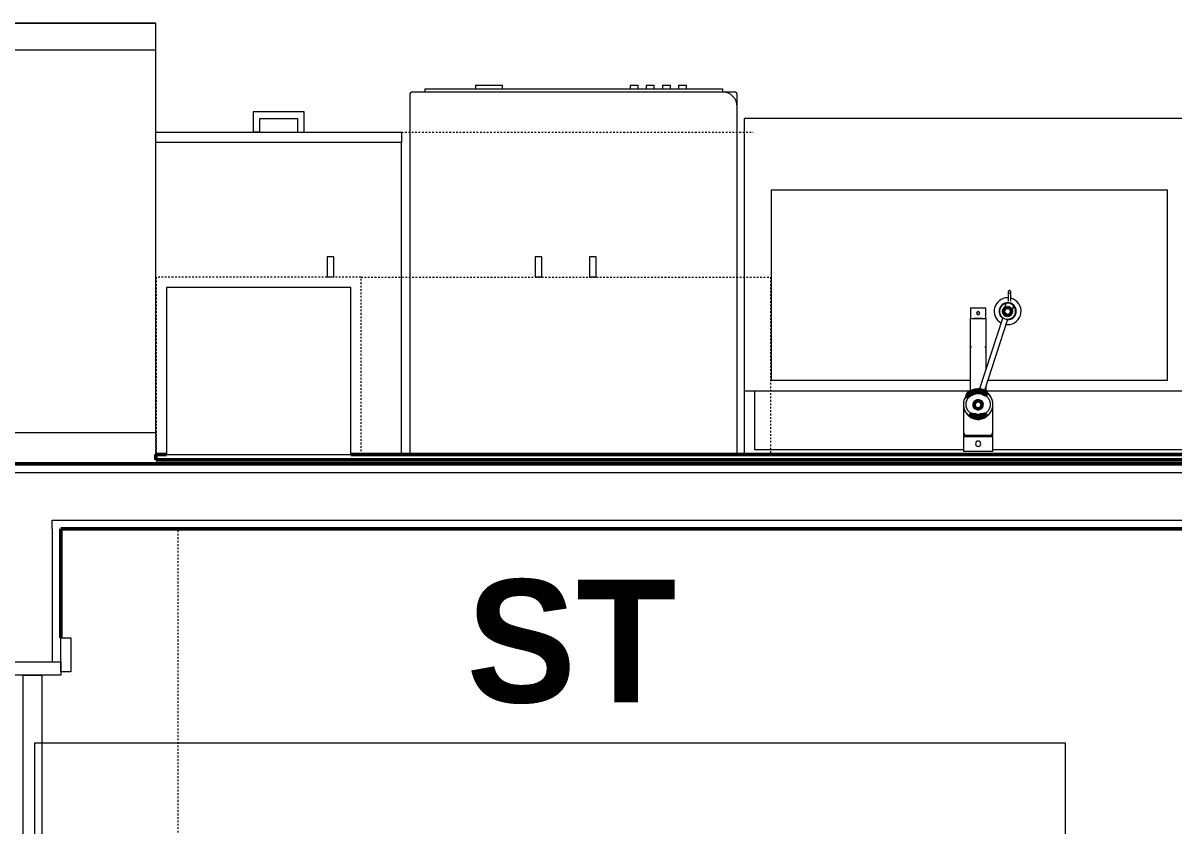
# Model space of a CAD drawing. Header units: inches. Extents: x -4217 to -1814, y 9706 to 12425.
# Drawn here: x -2644 to -2559.6, y 10625 to 10683.9 of the extents above; entities that cross this region are included whole.
import ezdxf

# ---------------------------------------------------------------- set-up
doc = ezdxf.new("R2010")
doc.units = ezdxf.units.IN
doc.header["$MEASUREMENT"] = 0
doc.linetypes.add('Dash', pattern=[0.25, 0.125, -0.125])
for name, color, linetype, lineweight in [('A-AREA-IDEN', 2, 'Continuous', 9), ('A-DOOR-1', 7, 'Continuous', 9), ('A-DOOR-2', 50, 'Continuous', 20), ('A-DOOR-FRAM-1', 50, 'Continuous', 20), ('A-GENM-2', 7, 'Continuous', 9), ('A-GENM-3', 250, 'Continuous', 50), ('A-WALL-3', 250, 'Continuous', 50), ('A-WALL-4', 10, 'Continuous', 13), ('I-FURN-HDLN-1', 7, 'Dash', 9), ('P-SANR-FIXT-2', 7, 'Continuous', 9), ('Q-CASE-3', 7, 'Continuous', 9), ('Q-CASE-4', 7, 'Dash', 9), ('Q-CASE-HDLN-1', 7, 'Dash', 9), ('Q-SPCQ-1', 7, 'Continuous', 9)]:
    doc.layers.add(name, color=color, linetype=linetype, lineweight=lineweight)
doc.styles.add('Century Gothic_B', font='GOTHICB.TTF', dxfattribs={"height": 9})

msp = doc.modelspace()

# ---------------------------------------------------------------- linework, layer by layer
at = {"layer": 'A-AREA-IDEN', "flags": 128}
msp.add_lwpolyline([(-2643.0919, 10631.10346), (-2567.58639, 10631.10346), (-2567.58639, 10609.6074), (-2643.0919, 10609.6074)], close=True, dxfattribs=at)
at = {"layer": 'A-DOOR-1'}
for p, q in [((-2641.2006, 10638.80673), (-2640.4506, 10638.80673)), ((-2641.2006, 10636.30673), (-2641.2006, 10638.80673)), ((-2640.4506, 10638.80673), (-2640.4506, 10636.30673)), ((-2640.4506, 10636.30673), (-2641.2006, 10636.30673))]:
    msp.add_line(p, q, dxfattribs=at)
at = {"layer": 'A-DOOR-2'}
for p, q in [((-2643.9506, 10636.05673), (-2642.5756, 10636.05673)), ((-2643.9506, 10605.05673), (-2643.9506, 10636.05673)), ((-2642.5756, 10636.05673), (-2642.5756, 10605.05673))]:
    msp.add_line(p, q, dxfattribs=at)
at = {"layer": 'A-DOOR-FRAM-1'}
for p, q in [((-2645.9506, 10637.05673), (-2641.2006, 10637.05673)), ((-2641.2006, 10637.05673), (-2641.2006, 10636.05673)), ((-2641.2006, 10636.05673), (-2645.9506, 10636.05673))]:
    msp.add_line(p, q, dxfattribs=at)
at = {"layer": 'A-GENM-2'}
for p, q in [((-2571.77263, 10664.15082), (-2571.77263, 10663.48568)), ((-2571.57578, 10663.48568), (-2571.57578, 10664.15082)), ((-2574.5446, 10662.99371), (-2574.5446, 10662.20631)), ((-2574.5446, 10662.99371), (-2573.40287, 10662.99371)), ((-2573.40287, 10662.20631), (-2573.40287, 10662.99371)), ((-2572.06398, 10662.89507), (-2571.93059, 10663.3177)), ((-2571.38155, 10663.1406), (-2571.51383, 10662.72145)), ((-2574.56429, 10662.20631), (-2574.56429, 10656.80696)), ((-2574.56429, 10662.20631), (-2574.54417, 10662.20631)), ((-2574.47055, 10662.20631), (-2574.39132, 10662.20631)), ((-2574.37869, 10662.20631), (-2574.26901, 10662.20631)), ((-2574.25971, 10662.20631), (-2574.12658, 10662.20631)), ((-2574.12682, 10662.20631), (-2574.25917, 10662.20631)), ((-2574.1216, 10662.20631), (-2573.82587, 10662.20631)), ((-2573.82599, 10662.20631), (-2574.12149, 10662.20631)), ((-2572.17226, 10662.27396), (-2573.89266, 10656.9791)), ((-2573.82089, 10662.20631), (-2573.68776, 10662.20631)), ((-2573.6883, 10662.20631), (-2573.82065, 10662.20631)), ((-2573.67846, 10662.20631), (-2573.56878, 10662.20631)), ((-2573.55615, 10662.20631), (-2573.47692, 10662.20631)), ((-2573.51169, 10656.87756), (-2571.7985, 10662.15021)), ((-2573.4623, 10662.20631), (-2573.38319, 10662.20631)), ((-2573.38319, 10658.53887), (-2573.38319, 10662.20631)), ((-2571.51383, 10662.72145), (-2571.56574, 10662.73783)), ((-2574.56429, 10660.79903), (-2574.56429, 10659.88189)), ((-2573.38319, 10659.88189), (-2573.38319, 10660.79903)), ((-2573.38319, 10656.80696), (-2573.38319, 10657.27307)), ((-2575.05641, 10655.90709), (-2575.05641, 10653.64331)), ((-2572.89106, 10653.64331), (-2572.89106, 10655.90709)), ((-2572.89106, 10653.64331), (-2575.05641, 10653.64331)), ((-2574.99736, 10653.80565), (-2574.99736, 10653.56516)), ((-2572.95011, 10653.56516), (-2572.95011, 10653.80565)), ((-2575.05641, 10653.56516), (-2575.05641, 10652.46221)), ((-2575.05641, 10653.56516), (-2572.89106, 10653.56516)), ((-2572.89106, 10652.46221), (-2572.89106, 10653.56516)), ((-2572.89106, 10652.46221), (-2575.05641, 10652.46221))]:
    msp.add_line(p, q, dxfattribs=at)
at = {"layer": 'A-GENM-2', "flags": 128}
for points in [[(-2574.77808, 10656.59597), (-2574.80644, 10656.56483), (-2574.83347, 10656.53262), (-2574.85913, 10656.4994), (-2574.88338, 10656.46521), (-2574.90618, 10656.43011), (-2574.92749, 10656.39415), (-2574.94727, 10656.3574), (-2574.9655, 10656.31991), (-2574.98213, 10656.28174), (-2574.99714, 10656.24296), (-2575.0105, 10656.20362), (-2575.0222, 10656.16379), (-2575.0322, 10656.12354), (-2575.04049, 10656.08293), (-2575.04707, 10656.04203), (-2575.05191, 10656.00091), (-2575.055, 10655.95963), (-2575.05635, 10655.91826), (-2575.05641, 10655.90709)], [(-2574.99772, 10656.25874), (-2575.01096, 10656.21751), (-2575.02254, 10656.17579), (-2575.03245, 10656.13363), (-2575.04066, 10656.09111), (-2575.04717, 10656.0483), (-2575.05195, 10656.00526), (-2575.05502, 10655.96207), (-2575.05635, 10655.91878), (-2575.05595, 10655.87548), (-2575.05382, 10655.83223), (-2575.04996, 10655.7891), (-2575.04439, 10655.74615), (-2575.03709, 10655.70347), (-2575.0281, 10655.66111), (-2575.01742, 10655.61914)], [(-2575.01096, 10656.21751), (-2575.02254, 10656.17579), (-2575.03245, 10656.13363), (-2575.04066, 10656.09111), (-2575.04717, 10656.0483), (-2575.05195, 10656.00526), (-2575.05502, 10655.96207), (-2575.05635, 10655.91878), (-2575.05595, 10655.87548), (-2575.05382, 10655.83223), (-2575.04996, 10655.7891), (-2575.04439, 10655.74615), (-2575.03709, 10655.70347), (-2575.0281, 10655.66111), (-2575.01742, 10655.61914)], [(-2575.01096, 10656.21751), (-2575.02254, 10656.17579), (-2575.03245, 10656.13363), (-2575.04066, 10656.09111), (-2575.04717, 10656.0483), (-2575.05195, 10656.00526), (-2575.05502, 10655.96207), (-2575.05635, 10655.91878), (-2575.05595, 10655.87548), (-2575.05382, 10655.83223), (-2575.04996, 10655.7891), (-2575.04439, 10655.74615), (-2575.03709, 10655.70347), (-2575.0281, 10655.66111), (-2575.01742, 10655.61914)], [(-2575.01096, 10656.21751), (-2575.02254, 10656.17579), (-2575.03245, 10656.13363), (-2575.04066, 10656.09111), (-2575.04717, 10656.0483), (-2575.05195, 10656.00526), (-2575.05502, 10655.96207), (-2575.05635, 10655.91878), (-2575.05595, 10655.87548), (-2575.05382, 10655.83223), (-2575.04996, 10655.7891), (-2575.04439, 10655.74615), (-2575.03709, 10655.70347), (-2575.0281, 10655.66111), (-2575.01742, 10655.61914)], [(-2575.01096, 10656.21751), (-2575.02254, 10656.17579), (-2575.03245, 10656.13363), (-2575.04066, 10656.09111), (-2575.04717, 10656.0483), (-2575.05195, 10656.00526), (-2575.05502, 10655.96207), (-2575.05635, 10655.91878), (-2575.05595, 10655.87548), (-2575.05382, 10655.83223), (-2575.04996, 10655.7891), (-2575.04439, 10655.74615), (-2575.03709, 10655.70347), (-2575.0281, 10655.66111), (-2575.01742, 10655.61914)], [(-2575.01096, 10656.21751), (-2575.02254, 10656.17579), (-2575.03245, 10656.13363), (-2575.04066, 10656.09111), (-2575.04717, 10656.0483), (-2575.05195, 10656.00526), (-2575.05502, 10655.96207), (-2575.05635, 10655.91878), (-2575.05595, 10655.87548), (-2575.05382, 10655.83223), (-2575.04996, 10655.7891), (-2575.04439, 10655.74615), (-2575.03709, 10655.70347), (-2575.0281, 10655.66111), (-2575.01742, 10655.61914)], [(-2574.71962, 10656.69186), (-2574.7504, 10656.6614), (-2574.77994, 10656.62974), (-2574.8082, 10656.59692), (-2574.83512, 10656.563), (-2574.86066, 10656.52803), (-2574.88478, 10656.49207), (-2574.90744, 10656.45517), (-2574.92861, 10656.41739), (-2574.94825, 10656.3788), (-2574.96634, 10656.33945), (-2574.98283, 10656.29941)], [(-2574.71962, 10656.69186), (-2574.7504, 10656.6614), (-2574.77994, 10656.62974), (-2574.8082, 10656.59692), (-2574.83512, 10656.563), (-2574.86066, 10656.52803), (-2574.88478, 10656.49207), (-2574.90744, 10656.45517), (-2574.92861, 10656.41739), (-2574.94825, 10656.3788), (-2574.96634, 10656.33945), (-2574.98283, 10656.29941)], [(-2574.71962, 10656.69186), (-2574.7504, 10656.6614), (-2574.77994, 10656.62974), (-2574.8082, 10656.59692), (-2574.83512, 10656.563), (-2574.86066, 10656.52803), (-2574.88478, 10656.49207), (-2574.90744, 10656.45517), (-2574.92861, 10656.41739), (-2574.94825, 10656.3788), (-2574.96634, 10656.33945), (-2574.98283, 10656.29941)], [(-2574.71962, 10656.69186), (-2574.7504, 10656.6614), (-2574.77994, 10656.62974), (-2574.8082, 10656.59692), (-2574.83512, 10656.563), (-2574.86066, 10656.52803), (-2574.88478, 10656.49207), (-2574.90744, 10656.45517), (-2574.92861, 10656.41739), (-2574.94825, 10656.3788), (-2574.96634, 10656.33945), (-2574.98283, 10656.29941)], [(-2574.71962, 10656.69186), (-2574.7504, 10656.6614), (-2574.77994, 10656.62974), (-2574.8082, 10656.59692), (-2574.83512, 10656.563), (-2574.86066, 10656.52803), (-2574.88478, 10656.49207), (-2574.90744, 10656.45517), (-2574.92861, 10656.41739), (-2574.94825, 10656.3788), (-2574.96634, 10656.33945), (-2574.98283, 10656.29941)], [(-2574.71962, 10656.69186), (-2574.7504, 10656.6614), (-2574.77994, 10656.62974), (-2574.8082, 10656.59692), (-2574.83512, 10656.563), (-2574.86066, 10656.52803), (-2574.88478, 10656.49207), (-2574.90744, 10656.45517), (-2574.92861, 10656.41739), (-2574.94825, 10656.3788), (-2574.96634, 10656.33945), (-2574.98283, 10656.29941)], [(-2574.85956, 10655.90709), (-2574.85886, 10655.94015), (-2574.85677, 10655.97315), (-2574.85328, 10656.00605), (-2574.84839, 10656.0388), (-2574.84213, 10656.07135), (-2574.83449, 10656.10364), (-2574.82549, 10656.13564), (-2574.81514, 10656.16728), (-2574.80345, 10656.19853), (-2574.79044, 10656.22932), (-2574.77613, 10656.25961), (-2574.76054, 10656.28936), (-2574.7437, 10656.31852), (-2574.72562, 10656.34704), (-2574.70633, 10656.37487), (-2574.68587, 10656.40197), (-2574.66426, 10656.42829), (-2574.64154, 10656.4538), (-2574.61774, 10656.47844), (-2574.5929, 10656.50219), (-2574.56705, 10656.52499), (-2574.54024, 10656.54682), (-2574.51251, 10656.56763), (-2574.4839, 10656.58738), (-2574.45445, 10656.60606), (-2574.42422, 10656.62361), (-2574.39325, 10656.64002), (-2574.3616, 10656.65525), (-2574.32931, 10656.66929), (-2574.29643, 10656.68209), (-2574.26302, 10656.69365), (-2574.22914, 10656.70394), (-2574.19483, 10656.71295), (-2574.16016, 10656.72065), (-2574.12519, 10656.72704), (-2574.08996, 10656.7321), (-2574.05454, 10656.73583), (-2574.01899, 10656.73821), (-2573.98336, 10656.73925), (-2573.97374, 10656.7393)], [(-2574.43489, 10656.88665), (-2574.47369, 10656.86742), (-2574.5117, 10656.84666), (-2574.54884, 10656.8244), (-2574.58506, 10656.80066)], [(-2574.43489, 10656.88665), (-2574.47369, 10656.86742), (-2574.5117, 10656.84666), (-2574.54884, 10656.8244), (-2574.58506, 10656.80066)], [(-2574.43489, 10656.88665), (-2574.47369, 10656.86742), (-2574.5117, 10656.84666), (-2574.54884, 10656.8244), (-2574.58506, 10656.80066)], [(-2574.43489, 10656.88665), (-2574.47369, 10656.86742), (-2574.5117, 10656.84666), (-2574.54884, 10656.8244), (-2574.58506, 10656.80066)], [(-2574.43489, 10656.88665), (-2574.47369, 10656.86742), (-2574.5117, 10656.84666), (-2574.54884, 10656.8244), (-2574.58506, 10656.80066)], [(-2574.43489, 10656.88665), (-2574.47369, 10656.86742), (-2574.5117, 10656.84666), (-2574.54884, 10656.8244), (-2574.58506, 10656.80066)], [(-2573.97374, 10656.97753), (-2574.01682, 10656.97671), (-2574.05983, 10656.97427), (-2574.10271, 10656.9702), (-2574.14539, 10656.96452), (-2574.1878, 10656.95722), (-2574.22988, 10656.94832), (-2574.27156, 10656.93784), (-2574.31278, 10656.92578), (-2574.35346, 10656.91218), (-2574.39356, 10656.89703), (-2574.43299, 10656.88038), (-2574.47171, 10656.86224), (-2574.4806, 10656.85782)], [(-2573.97374, 10656.98977), (-2574.01703, 10656.9889), (-2574.06026, 10656.98631), (-2574.10335, 10656.98198), (-2574.14623, 10656.97594), (-2574.18883, 10656.96819), (-2574.23109, 10656.95874), (-2574.27294, 10656.94761), (-2574.31431, 10656.93481), (-2574.35514, 10656.92037), (-2574.39535, 10656.9043)], [(-2573.97374, 10656.98977), (-2574.01703, 10656.9889), (-2574.06026, 10656.98631), (-2574.10335, 10656.98198), (-2574.14623, 10656.97594), (-2574.18883, 10656.96819), (-2574.23109, 10656.95874), (-2574.27294, 10656.94761), (-2574.31431, 10656.93481), (-2574.35514, 10656.92037), (-2574.39535, 10656.9043)], [(-2573.97374, 10656.98977), (-2574.01703, 10656.9889), (-2574.06026, 10656.98631), (-2574.10335, 10656.98198), (-2574.14623, 10656.97594), (-2574.18883, 10656.96819), (-2574.23109, 10656.95874), (-2574.27294, 10656.94761), (-2574.31431, 10656.93481), (-2574.35514, 10656.92037), (-2574.39535, 10656.9043)], [(-2573.97374, 10656.98977), (-2574.01703, 10656.9889), (-2574.06026, 10656.98631), (-2574.10335, 10656.98198), (-2574.14623, 10656.97594), (-2574.18883, 10656.96819), (-2574.23109, 10656.95874), (-2574.27294, 10656.94761), (-2574.31431, 10656.93481), (-2574.35514, 10656.92037), (-2574.39535, 10656.9043)], [(-2573.97374, 10656.98977), (-2574.01703, 10656.9889), (-2574.06026, 10656.98631), (-2574.10335, 10656.98198), (-2574.14623, 10656.97594), (-2574.18883, 10656.96819), (-2574.23109, 10656.95874), (-2574.27294, 10656.94761), (-2574.31431, 10656.93481), (-2574.35514, 10656.92037), (-2574.39535, 10656.9043)], [(-2573.97374, 10656.98977), (-2574.01703, 10656.9889), (-2574.06026, 10656.98631), (-2574.10335, 10656.98198), (-2574.14623, 10656.97594), (-2574.18883, 10656.96819), (-2574.23109, 10656.95874), (-2574.27294, 10656.94761), (-2574.31431, 10656.93481), (-2574.35514, 10656.92037), (-2574.39535, 10656.9043)], [(-2574.39224, 10656.68191), (-2574.36056, 10656.69711), (-2574.32825, 10656.7111), (-2574.29536, 10656.72387), (-2574.26193, 10656.73539), (-2574.22803, 10656.74564), (-2574.19372, 10656.7546), (-2574.15904, 10656.76226), (-2574.12405, 10656.76861), (-2574.08882, 10656.77362), (-2574.05339, 10656.77731), (-2574.01783, 10656.77965), (-2573.98221, 10656.78064), (-2573.97374, 10656.78068)], [(-2573.53069, 10656.89497), (-2573.57055, 10656.9119), (-2573.61105, 10656.92722), (-2573.65214, 10656.9409), (-2573.69374, 10656.95294), (-2573.73578, 10656.9633), (-2573.77821, 10656.97197), (-2573.82095, 10656.97894), (-2573.86393, 10656.98419), (-2573.90709, 10656.98772), (-2573.95036, 10656.98952), (-2573.97374, 10656.98977)], [(-2573.53069, 10656.89497), (-2573.57055, 10656.9119), (-2573.61105, 10656.92722), (-2573.65214, 10656.9409), (-2573.69374, 10656.95294), (-2573.73578, 10656.9633), (-2573.77821, 10656.97197), (-2573.82095, 10656.97894), (-2573.86393, 10656.98419), (-2573.90709, 10656.98772), (-2573.95036, 10656.98952), (-2573.97374, 10656.98977)], [(-2573.53069, 10656.89497), (-2573.57055, 10656.9119), (-2573.61105, 10656.92722), (-2573.65214, 10656.9409), (-2573.69374, 10656.95294), (-2573.73578, 10656.9633), (-2573.77821, 10656.97197), (-2573.82095, 10656.97894), (-2573.86393, 10656.98419), (-2573.90709, 10656.98772), (-2573.95036, 10656.98952), (-2573.97374, 10656.98977)], [(-2573.53069, 10656.89497), (-2573.57055, 10656.9119), (-2573.61105, 10656.92722), (-2573.65214, 10656.9409), (-2573.69374, 10656.95294), (-2573.73578, 10656.9633), (-2573.77821, 10656.97197), (-2573.82095, 10656.97894), (-2573.86393, 10656.98419), (-2573.90709, 10656.98772), (-2573.95036, 10656.98952), (-2573.97374, 10656.98977)], [(-2573.53069, 10656.89497), (-2573.57055, 10656.9119), (-2573.61105, 10656.92722), (-2573.65214, 10656.9409), (-2573.69374, 10656.95294), (-2573.73578, 10656.9633), (-2573.77821, 10656.97197), (-2573.82095, 10656.97894), (-2573.86393, 10656.98419), (-2573.90709, 10656.98772), (-2573.95036, 10656.98952), (-2573.97374, 10656.98977)], [(-2573.53069, 10656.89497), (-2573.57055, 10656.9119), (-2573.61105, 10656.92722), (-2573.65214, 10656.9409), (-2573.69374, 10656.95294), (-2573.73578, 10656.9633), (-2573.77821, 10656.97197), (-2573.82095, 10656.97894), (-2573.86393, 10656.98419), (-2573.90709, 10656.98772), (-2573.95036, 10656.98952), (-2573.97374, 10656.98977)], [(-2573.46672, 10656.85774), (-2573.50526, 10656.87623), (-2573.54453, 10656.89323), (-2573.58447, 10656.90873), (-2573.62502, 10656.9227), (-2573.66612, 10656.93513), (-2573.70769, 10656.94599), (-2573.74968, 10656.95526), (-2573.79202, 10656.96294), (-2573.83465, 10656.969), (-2573.87749, 10656.97346), (-2573.92047, 10656.97628), (-2573.96355, 10656.97748), (-2573.97374, 10656.97753)], [(-2573.97374, 10656.78068), (-2573.9381, 10656.78), (-2573.90252, 10656.77798), (-2573.86706, 10656.77462), (-2573.83177, 10656.76992), (-2573.79672, 10656.76389), (-2573.76197, 10656.75654), (-2573.72756, 10656.74788), (-2573.69355, 10656.73794), (-2573.66001, 10656.72672), (-2573.62699, 10656.71425), (-2573.59453, 10656.70054), (-2573.5627, 10656.68563), (-2573.53154, 10656.66954), (-2573.50111, 10656.65229), (-2573.47711, 10656.63755)], [(-2573.97374, 10656.7393), (-2573.9381, 10656.73862), (-2573.90252, 10656.7366), (-2573.86706, 10656.73324), (-2573.83177, 10656.72854), (-2573.79672, 10656.72251), (-2573.76197, 10656.71516), (-2573.72756, 10656.7065), (-2573.69355, 10656.69656), (-2573.66001, 10656.68534), (-2573.62699, 10656.67287), (-2573.59453, 10656.65916), (-2573.5627, 10656.64425), (-2573.53154, 10656.62815), (-2573.50111, 10656.61091), (-2573.47144, 10656.59253), (-2573.4426, 10656.57306), (-2573.41463, 10656.55254), (-2573.38757, 10656.53098), (-2573.36145, 10656.50844), (-2573.33634, 10656.48494), (-2573.31225, 10656.46054), (-2573.28923, 10656.43526), (-2573.26732, 10656.40915), (-2573.24655, 10656.38226), (-2573.22694, 10656.35462), (-2573.20854, 10656.32628), (-2573.19135, 10656.29729), (-2573.17542, 10656.2677), (-2573.16077, 10656.23755), (-2573.14741, 10656.20688), (-2573.13536, 10656.17576), (-2573.12464, 10656.14422), (-2573.11528, 10656.11231), (-2573.10727, 10656.08009), (-2573.10063, 10656.04761), (-2573.09538, 10656.01491), (-2573.09151, 10655.98204), (-2573.08904, 10655.94906), (-2573.08796, 10655.91602), (-2573.08791, 10655.90709)], [(-2572.89106, 10655.90709), (-2572.89193, 10655.94847), (-2572.89456, 10655.98978), (-2572.89893, 10656.03095), (-2572.90503, 10656.07192), (-2572.91287, 10656.11261), (-2572.92241, 10656.15297), (-2572.93365, 10656.19292), (-2572.94656, 10656.23239), (-2572.96113, 10656.27133), (-2572.97733, 10656.30967), (-2572.99513, 10656.34735), (-2573.01449, 10656.38431), (-2573.03539, 10656.42049), (-2573.05779, 10656.45582), (-2573.08166, 10656.49026), (-2573.10694, 10656.52375), (-2573.13361, 10656.55624), (-2573.16161, 10656.58767), (-2573.1909, 10656.618), (-2573.22143, 10656.64718), (-2573.25315, 10656.67516), (-2573.28601, 10656.70191), (-2573.31995, 10656.72738), (-2573.35492, 10656.75153)], [(-2572.92493, 10655.6384), (-2572.91503, 10655.68055), (-2572.90681, 10655.72307), (-2572.90031, 10655.76589), (-2572.89552, 10655.80892), (-2572.89246, 10655.85212), (-2572.89112, 10655.8954), (-2572.89152, 10655.93871), (-2572.89365, 10655.98196), (-2572.89751, 10656.02509), (-2572.90309, 10656.06803), (-2572.91038, 10656.11072), (-2572.91937, 10656.15308), (-2572.93005, 10656.19505), (-2572.9424, 10656.23655), (-2572.9564, 10656.27753), (-2572.97203, 10656.31792), (-2572.98926, 10656.35765), (-2573.00807, 10656.39665), (-2573.02842, 10656.43488), (-2573.05028, 10656.47226), (-2573.07362, 10656.50874), (-2573.0984, 10656.54425), (-2573.12458, 10656.57874), (-2573.15211, 10656.61216), (-2573.18097, 10656.64446), (-2573.21109, 10656.67557), (-2573.24243, 10656.70545), (-2573.27494, 10656.73406), (-2573.30857, 10656.76134)], [(-2572.9564, 10656.27753), (-2572.97203, 10656.31792), (-2572.98926, 10656.35765), (-2573.00807, 10656.39665), (-2573.02842, 10656.43488), (-2573.05028, 10656.47226), (-2573.07362, 10656.50874), (-2573.0984, 10656.54425), (-2573.12458, 10656.57874), (-2573.15211, 10656.61216), (-2573.18097, 10656.64446), (-2573.21109, 10656.67557), (-2573.24243, 10656.70545), (-2573.27494, 10656.73406), (-2573.30857, 10656.76134)], [(-2572.9564, 10656.27753), (-2572.97203, 10656.31792), (-2572.98926, 10656.35765), (-2573.00807, 10656.39665), (-2573.02842, 10656.43488), (-2573.05028, 10656.47226), (-2573.07362, 10656.50874), (-2573.0984, 10656.54425), (-2573.12458, 10656.57874), (-2573.15211, 10656.61216), (-2573.18097, 10656.64446), (-2573.21109, 10656.67557), (-2573.24243, 10656.70545), (-2573.27494, 10656.73406), (-2573.30857, 10656.76134)], [(-2572.9564, 10656.27753), (-2572.97203, 10656.31792), (-2572.98926, 10656.35765), (-2573.00807, 10656.39665), (-2573.02842, 10656.43488), (-2573.05028, 10656.47226), (-2573.07362, 10656.50874), (-2573.0984, 10656.54425), (-2573.12458, 10656.57874), (-2573.15211, 10656.61216), (-2573.18097, 10656.64446), (-2573.21109, 10656.67557), (-2573.24243, 10656.70545), (-2573.27494, 10656.73406), (-2573.30857, 10656.76134)], [(-2572.9564, 10656.27753), (-2572.97203, 10656.31792), (-2572.98926, 10656.35765), (-2573.00807, 10656.39665), (-2573.02842, 10656.43488), (-2573.05028, 10656.47226), (-2573.07362, 10656.50874), (-2573.0984, 10656.54425), (-2573.12458, 10656.57874), (-2573.15211, 10656.61216), (-2573.18097, 10656.64446), (-2573.21109, 10656.67557), (-2573.24243, 10656.70545), (-2573.27494, 10656.73406), (-2573.30857, 10656.76134)], [(-2572.9564, 10656.27753), (-2572.97203, 10656.31792), (-2572.98926, 10656.35765), (-2573.00807, 10656.39665), (-2573.02842, 10656.43488), (-2573.05028, 10656.47226), (-2573.07362, 10656.50874), (-2573.0984, 10656.54425), (-2573.12458, 10656.57874), (-2573.15211, 10656.61216), (-2573.18097, 10656.64446), (-2573.21109, 10656.67557), (-2573.24243, 10656.70545), (-2573.27494, 10656.73406), (-2573.30857, 10656.76134)], [(-2572.92493, 10655.6384), (-2572.91503, 10655.68055), (-2572.90681, 10655.72307), (-2572.90031, 10655.76589), (-2572.89552, 10655.80892), (-2572.89246, 10655.85212), (-2572.89112, 10655.8954), (-2572.89152, 10655.93871), (-2572.89365, 10655.98196), (-2572.89751, 10656.02509), (-2572.90309, 10656.06803), (-2572.91038, 10656.11072), (-2572.91937, 10656.15308), (-2572.93005, 10656.19505), (-2572.9424, 10656.23655)], [(-2572.92493, 10655.6384), (-2572.91503, 10655.68055), (-2572.90681, 10655.72307), (-2572.90031, 10655.76589), (-2572.89552, 10655.80892), (-2572.89246, 10655.85212), (-2572.89112, 10655.8954), (-2572.89152, 10655.93871), (-2572.89365, 10655.98196), (-2572.89751, 10656.02509), (-2572.90309, 10656.06803), (-2572.91038, 10656.11072), (-2572.91937, 10656.15308), (-2572.93005, 10656.19505), (-2572.9424, 10656.23655)], [(-2572.92493, 10655.6384), (-2572.91503, 10655.68055), (-2572.90681, 10655.72307), (-2572.90031, 10655.76589), (-2572.89552, 10655.80892), (-2572.89246, 10655.85212), (-2572.89112, 10655.8954), (-2572.89152, 10655.93871), (-2572.89365, 10655.98196), (-2572.89751, 10656.02509), (-2572.90309, 10656.06803), (-2572.91038, 10656.11072), (-2572.91937, 10656.15308), (-2572.93005, 10656.19505), (-2572.9424, 10656.23655)], [(-2572.92493, 10655.6384), (-2572.91503, 10655.68055), (-2572.90681, 10655.72307), (-2572.90031, 10655.76589), (-2572.89552, 10655.80892), (-2572.89246, 10655.85212), (-2572.89112, 10655.8954), (-2572.89152, 10655.93871), (-2572.89365, 10655.98196), (-2572.89751, 10656.02509), (-2572.90309, 10656.06803), (-2572.91038, 10656.11072), (-2572.91937, 10656.15308), (-2572.93005, 10656.19505), (-2572.9424, 10656.23655)], [(-2572.92493, 10655.6384), (-2572.91503, 10655.68055), (-2572.90681, 10655.72307), (-2572.90031, 10655.76589), (-2572.89552, 10655.80892), (-2572.89246, 10655.85212), (-2572.89112, 10655.8954), (-2572.89152, 10655.93871), (-2572.89365, 10655.98196), (-2572.89751, 10656.02509), (-2572.90309, 10656.06803), (-2572.91038, 10656.11072), (-2572.91937, 10656.15308), (-2572.93005, 10656.19505), (-2572.9424, 10656.23655)], [(-2575.05641, 10655.90709), (-2575.05554, 10655.86572), (-2575.05291, 10655.82441), (-2575.04855, 10655.78323), (-2575.04244, 10655.74227), (-2575.03461, 10655.70157), (-2575.02506, 10655.66122), (-2575.01382, 10655.62127), (-2575.00091, 10655.58179), (-2574.98634, 10655.54285), (-2574.97014, 10655.50451), (-2574.95235, 10655.46683), (-2574.93298, 10655.42987), (-2574.91208, 10655.3937), (-2574.88968, 10655.35836), (-2574.86582, 10655.32392), (-2574.84053, 10655.29043), (-2574.81386, 10655.25795), (-2574.78586, 10655.22651), (-2574.75657, 10655.19618), (-2574.72604, 10655.16701), (-2574.69432, 10655.13902), (-2574.66147, 10655.11227), (-2574.62753, 10655.08681), (-2574.59255, 10655.06266), (-2574.55661, 10655.03986), (-2574.51975, 10655.01846), (-2574.48203, 10654.99847), (-2574.44352, 10654.97994), (-2574.40427, 10654.96288), (-2574.36435, 10654.94733), (-2574.32381, 10654.93331), (-2574.28274, 10654.92083), (-2574.24118, 10654.90992), (-2574.1992, 10654.90059), (-2574.15687, 10654.89286), (-2574.11426, 10654.88674), (-2574.07142, 10654.88224), (-2574.02844, 10654.87935), (-2573.98537, 10654.8781), (-2573.97374, 10654.87804)], [(-2575.00507, 10655.57763), (-2574.99107, 10655.53666), (-2574.97544, 10655.49627), (-2574.95821, 10655.45654), (-2574.93941, 10655.41753), (-2574.91906, 10655.37931), (-2574.8972, 10655.34193), (-2574.87386, 10655.30545), (-2574.84908, 10655.26994), (-2574.8229, 10655.23544), (-2574.79536, 10655.20202), (-2574.76651, 10655.16973), (-2574.73639, 10655.13862), (-2574.70505, 10655.10873), (-2574.67253, 10655.08013), (-2574.63891, 10655.05284), (-2574.60421, 10655.02693), (-2574.56851, 10655.00242), (-2574.53186, 10654.97936), (-2574.49431, 10654.95778), (-2574.45593, 10654.93772), (-2574.41678, 10654.91922), (-2574.37692, 10654.90229), (-2574.33642, 10654.88697), (-2574.29534, 10654.87328), (-2574.25374, 10654.86125), (-2574.21169, 10654.85089), (-2574.16926, 10654.84222), (-2574.12652, 10654.83525), (-2574.08354, 10654.83), (-2574.04038, 10654.82647), (-2573.99711, 10654.82467), (-2573.97374, 10654.82442)], [(-2574.99107, 10655.53666), (-2574.97544, 10655.49627), (-2574.95821, 10655.45654), (-2574.93941, 10655.41753), (-2574.91906, 10655.37931), (-2574.8972, 10655.34193), (-2574.87386, 10655.30545), (-2574.84908, 10655.26994), (-2574.8229, 10655.23544), (-2574.79536, 10655.20202), (-2574.76651, 10655.16973), (-2574.73639, 10655.13862), (-2574.70505, 10655.10873), (-2574.67253, 10655.08013), (-2574.63891, 10655.05284)], [(-2574.99107, 10655.53666), (-2574.97544, 10655.49627), (-2574.95821, 10655.45654), (-2574.93941, 10655.41753), (-2574.91906, 10655.37931), (-2574.8972, 10655.34193), (-2574.87386, 10655.30545), (-2574.84908, 10655.26994), (-2574.8229, 10655.23544), (-2574.79536, 10655.20202), (-2574.76651, 10655.16973), (-2574.73639, 10655.13862), (-2574.70505, 10655.10873), (-2574.67253, 10655.08013), (-2574.63891, 10655.05284)], [(-2574.99107, 10655.53666), (-2574.97544, 10655.49627), (-2574.95821, 10655.45654), (-2574.93941, 10655.41753), (-2574.91906, 10655.37931), (-2574.8972, 10655.34193), (-2574.87386, 10655.30545), (-2574.84908, 10655.26994), (-2574.8229, 10655.23544), (-2574.79536, 10655.20202), (-2574.76651, 10655.16973), (-2574.73639, 10655.13862), (-2574.70505, 10655.10873), (-2574.67253, 10655.08013), (-2574.63891, 10655.05284)], [(-2574.99107, 10655.53666), (-2574.97544, 10655.49627), (-2574.95821, 10655.45654), (-2574.93941, 10655.41753), (-2574.91906, 10655.37931), (-2574.8972, 10655.34193), (-2574.87386, 10655.30545), (-2574.84908, 10655.26994), (-2574.8229, 10655.23544), (-2574.79536, 10655.20202), (-2574.76651, 10655.16973), (-2574.73639, 10655.13862), (-2574.70505, 10655.10873), (-2574.67253, 10655.08013), (-2574.63891, 10655.05284)], [(-2574.99107, 10655.53666), (-2574.97544, 10655.49627), (-2574.95821, 10655.45654), (-2574.93941, 10655.41753), (-2574.91906, 10655.37931), (-2574.8972, 10655.34193), (-2574.87386, 10655.30545), (-2574.84908, 10655.26994), (-2574.8229, 10655.23544), (-2574.79536, 10655.20202), (-2574.76651, 10655.16973), (-2574.73639, 10655.13862), (-2574.70505, 10655.10873), (-2574.67253, 10655.08013), (-2574.63891, 10655.05284)], [(-2573.97374, 10655.07489), (-2574.00937, 10655.07556), (-2574.04495, 10655.07758), (-2574.08041, 10655.08095), (-2574.1157, 10655.08565), (-2574.15075, 10655.09168), (-2574.18551, 10655.09903), (-2574.21992, 10655.10768), (-2574.25392, 10655.11763), (-2574.28746, 10655.12885), (-2574.32049, 10655.14132), (-2574.35294, 10655.15502), (-2574.38478, 10655.16994), (-2574.41593, 10655.18603), (-2574.44637, 10655.20328), (-2574.47603, 10655.22165), (-2574.50487, 10655.24112), (-2574.53284, 10655.26165), (-2574.55991, 10655.2832), (-2574.58602, 10655.30575), (-2574.61114, 10655.32924), (-2574.63522, 10655.35365), (-2574.65824, 10655.37893), (-2574.68015, 10655.40503), (-2574.70093, 10655.43193), (-2574.72053, 10655.45957), (-2574.73894, 10655.4879), (-2574.75612, 10655.51689), (-2574.77205, 10655.54649), (-2574.78671, 10655.57664), (-2574.80007, 10655.6073), (-2574.81211, 10655.63843), (-2574.82283, 10655.66997), (-2574.8322, 10655.70187), (-2574.8402, 10655.73409), (-2574.84684, 10655.76658), (-2574.8521, 10655.79928), (-2574.85596, 10655.83215), (-2574.85844, 10655.86513), (-2574.85951, 10655.89817), (-2574.85956, 10655.90709)], [(-2573.97374, 10654.87804), (-2573.93066, 10654.87885), (-2573.88764, 10654.8813), (-2573.84476, 10654.88537), (-2573.80208, 10654.89105), (-2573.75967, 10654.89835), (-2573.71759, 10654.90725), (-2573.67591, 10654.91773), (-2573.63469, 10654.92978), (-2573.59401, 10654.94339), (-2573.55392, 10654.95853), (-2573.51448, 10654.97519), (-2573.47576, 10654.99332), (-2573.43782, 10655.01292), (-2573.40073, 10655.03395), (-2573.36453, 10655.05637), (-2573.32929, 10655.08016), (-2573.29506, 10655.10527), (-2573.26191, 10655.13168), (-2573.22988, 10655.15933), (-2573.19902, 10655.18819), (-2573.16939, 10655.21822), (-2573.14104, 10655.24936), (-2573.11401, 10655.28156), (-2573.08834, 10655.31479), (-2573.06409, 10655.34898), (-2573.04129, 10655.38408), (-2573.01998, 10655.42003), (-2573.0002, 10655.45678), (-2572.98198, 10655.49427), (-2572.96535, 10655.53244), (-2572.95033, 10655.57123), (-2572.93697, 10655.61057), (-2572.92528, 10655.65039), (-2572.91527, 10655.69064), (-2572.90698, 10655.73125), (-2572.90041, 10655.77215), (-2572.89557, 10655.81328), (-2572.89247, 10655.85456), (-2572.89112, 10655.89592), (-2572.89106, 10655.90709)], [(-2573.08791, 10655.90709), (-2573.08861, 10655.87404), (-2573.09071, 10655.84104), (-2573.0942, 10655.80814), (-2573.09908, 10655.77539), (-2573.10534, 10655.74284), (-2573.11298, 10655.71054), (-2573.12198, 10655.67855), (-2573.13234, 10655.6469), (-2573.14402, 10655.61566), (-2573.15703, 10655.58487), (-2573.17134, 10655.55457), (-2573.18693, 10655.52482), (-2573.20378, 10655.49566), (-2573.22185, 10655.46715), (-2573.24114, 10655.43932), (-2573.2616, 10655.41222), (-2573.28321, 10655.38589), (-2573.30593, 10655.36039), (-2573.32973, 10655.33574), (-2573.35457, 10655.312), (-2573.38042, 10655.28919), (-2573.40723, 10655.26737), (-2573.43497, 10655.24656), (-2573.46358, 10655.2268), (-2573.49302, 10655.20813), (-2573.52325, 10655.19057), (-2573.55422, 10655.17416), (-2573.58588, 10655.15893), (-2573.61817, 10655.1449), (-2573.65104, 10655.13209), (-2573.68445, 10655.12053), (-2573.71834, 10655.11024), (-2573.75264, 10655.10124), (-2573.78731, 10655.09353), (-2573.82229, 10655.08715), (-2573.85752, 10655.08209), (-2573.89293, 10655.07836), (-2573.92849, 10655.07598), (-2573.96412, 10655.07494), (-2573.97374, 10655.07489)], [(-2573.97374, 10654.82442), (-2573.93044, 10654.82528), (-2573.88721, 10654.82788), (-2573.84413, 10654.8322), (-2573.80125, 10654.83824), (-2573.75864, 10654.846), (-2573.71638, 10654.85545), (-2573.67453, 10654.86658), (-2573.63316, 10654.87938), (-2573.59234, 10654.89382), (-2573.55212, 10654.90988), (-2573.51258, 10654.92754), (-2573.47378, 10654.94676), (-2573.43578, 10654.96752), (-2573.39863, 10654.98979), (-2573.36241, 10655.01352), (-2573.32717, 10655.03868), (-2573.29296, 10655.06523), (-2573.25984, 10655.09313), (-2573.22786, 10655.12233), (-2573.19707, 10655.15278), (-2573.16753, 10655.18445), (-2573.13928, 10655.21726), (-2573.11236, 10655.25119), (-2573.08682, 10655.28616), (-2573.0627, 10655.32212), (-2573.04003, 10655.35902), (-2573.01886, 10655.3968), (-2572.99922, 10655.43539), (-2572.98113, 10655.47474), (-2572.96464, 10655.51478), (-2572.94976, 10655.55544), (-2572.93651, 10655.59667)], [(-2573.32717, 10655.03868), (-2573.29296, 10655.06523), (-2573.25984, 10655.09313), (-2573.22786, 10655.12233), (-2573.19707, 10655.15278), (-2573.16753, 10655.18445), (-2573.13928, 10655.21726), (-2573.11236, 10655.25119), (-2573.08682, 10655.28616), (-2573.0627, 10655.32212), (-2573.04003, 10655.35902), (-2573.01886, 10655.3968), (-2572.99922, 10655.43539), (-2572.98113, 10655.47474), (-2572.96464, 10655.51478)], [(-2573.32717, 10655.03868), (-2573.29296, 10655.06523), (-2573.25984, 10655.09313), (-2573.22786, 10655.12233), (-2573.19707, 10655.15278), (-2573.16753, 10655.18445), (-2573.13928, 10655.21726), (-2573.11236, 10655.25119), (-2573.08682, 10655.28616), (-2573.0627, 10655.32212), (-2573.04003, 10655.35902), (-2573.01886, 10655.3968), (-2572.99922, 10655.43539), (-2572.98113, 10655.47474), (-2572.96464, 10655.51478)], [(-2573.32717, 10655.03868), (-2573.29296, 10655.06523), (-2573.25984, 10655.09313), (-2573.22786, 10655.12233), (-2573.19707, 10655.15278), (-2573.16753, 10655.18445), (-2573.13928, 10655.21726), (-2573.11236, 10655.25119), (-2573.08682, 10655.28616), (-2573.0627, 10655.32212), (-2573.04003, 10655.35902), (-2573.01886, 10655.3968), (-2572.99922, 10655.43539), (-2572.98113, 10655.47474), (-2572.96464, 10655.51478)], [(-2573.32717, 10655.03868), (-2573.29296, 10655.06523), (-2573.25984, 10655.09313), (-2573.22786, 10655.12233), (-2573.19707, 10655.15278), (-2573.16753, 10655.18445), (-2573.13928, 10655.21726), (-2573.11236, 10655.25119), (-2573.08682, 10655.28616), (-2573.0627, 10655.32212), (-2573.04003, 10655.35902), (-2573.01886, 10655.3968), (-2572.99922, 10655.43539), (-2572.98113, 10655.47474), (-2572.96464, 10655.51478)], [(-2573.32717, 10655.03868), (-2573.29296, 10655.06523), (-2573.25984, 10655.09313), (-2573.22786, 10655.12233), (-2573.19707, 10655.15278), (-2573.16753, 10655.18445), (-2573.13928, 10655.21726), (-2573.11236, 10655.25119), (-2573.08682, 10655.28616), (-2573.0627, 10655.32212), (-2573.04003, 10655.35902), (-2573.01886, 10655.3968), (-2572.99922, 10655.43539), (-2572.98113, 10655.47474), (-2572.96464, 10655.51478)], [(-2574.60421, 10655.02693), (-2574.56851, 10655.00242), (-2574.53186, 10654.97936), (-2574.49431, 10654.95778), (-2574.45593, 10654.93772), (-2574.41678, 10654.91922), (-2574.37692, 10654.90229), (-2574.33642, 10654.88697), (-2574.29534, 10654.87328), (-2574.25374, 10654.86125), (-2574.21169, 10654.85089), (-2574.16926, 10654.84222), (-2574.12652, 10654.83525), (-2574.08354, 10654.83), (-2574.04038, 10654.82647), (-2573.99711, 10654.82467), (-2573.97374, 10654.82442)], [(-2574.60421, 10655.02693), (-2574.56851, 10655.00242), (-2574.53186, 10654.97936), (-2574.49431, 10654.95778), (-2574.45593, 10654.93772), (-2574.41678, 10654.91922), (-2574.37692, 10654.90229), (-2574.33642, 10654.88697), (-2574.29534, 10654.87328), (-2574.25374, 10654.86125), (-2574.21169, 10654.85089), (-2574.16926, 10654.84222), (-2574.12652, 10654.83525), (-2574.08354, 10654.83), (-2574.04038, 10654.82647), (-2573.99711, 10654.82467), (-2573.97374, 10654.82442)], [(-2574.60421, 10655.02693), (-2574.56851, 10655.00242), (-2574.53186, 10654.97936), (-2574.49431, 10654.95778), (-2574.45593, 10654.93772), (-2574.41678, 10654.91922), (-2574.37692, 10654.90229), (-2574.33642, 10654.88697), (-2574.29534, 10654.87328), (-2574.25374, 10654.86125), (-2574.21169, 10654.85089), (-2574.16926, 10654.84222), (-2574.12652, 10654.83525), (-2574.08354, 10654.83), (-2574.04038, 10654.82647), (-2573.99711, 10654.82467), (-2573.97374, 10654.82442)], [(-2574.60421, 10655.02693), (-2574.56851, 10655.00242), (-2574.53186, 10654.97936), (-2574.49431, 10654.95778), (-2574.45593, 10654.93772), (-2574.41678, 10654.91922), (-2574.37692, 10654.90229), (-2574.33642, 10654.88697), (-2574.29534, 10654.87328), (-2574.25374, 10654.86125), (-2574.21169, 10654.85089), (-2574.16926, 10654.84222), (-2574.12652, 10654.83525), (-2574.08354, 10654.83), (-2574.04038, 10654.82647), (-2573.99711, 10654.82467), (-2573.97374, 10654.82442)], [(-2574.60421, 10655.02693), (-2574.56851, 10655.00242), (-2574.53186, 10654.97936), (-2574.49431, 10654.95778), (-2574.45593, 10654.93772), (-2574.41678, 10654.91922), (-2574.37692, 10654.90229), (-2574.33642, 10654.88697), (-2574.29534, 10654.87328), (-2574.25374, 10654.86125), (-2574.21169, 10654.85089), (-2574.16926, 10654.84222), (-2574.12652, 10654.83525), (-2574.08354, 10654.83), (-2574.04038, 10654.82647), (-2573.99711, 10654.82467), (-2573.97374, 10654.82442)], [(-2573.97374, 10654.82442), (-2573.93044, 10654.82528), (-2573.88721, 10654.82788), (-2573.84413, 10654.8322), (-2573.80125, 10654.83824), (-2573.75864, 10654.846), (-2573.71638, 10654.85545), (-2573.67453, 10654.86658), (-2573.63316, 10654.87938), (-2573.59234, 10654.89382), (-2573.55212, 10654.90988), (-2573.51258, 10654.92754), (-2573.47378, 10654.94676), (-2573.43578, 10654.96752), (-2573.39863, 10654.98979), (-2573.36241, 10655.01352)], [(-2573.97374, 10654.82442), (-2573.93044, 10654.82528), (-2573.88721, 10654.82788), (-2573.84413, 10654.8322), (-2573.80125, 10654.83824), (-2573.75864, 10654.846), (-2573.71638, 10654.85545), (-2573.67453, 10654.86658), (-2573.63316, 10654.87938), (-2573.59234, 10654.89382), (-2573.55212, 10654.90988), (-2573.51258, 10654.92754), (-2573.47378, 10654.94676), (-2573.43578, 10654.96752), (-2573.39863, 10654.98979), (-2573.36241, 10655.01352)], [(-2573.97374, 10654.82442), (-2573.93044, 10654.82528), (-2573.88721, 10654.82788), (-2573.84413, 10654.8322), (-2573.80125, 10654.83824), (-2573.75864, 10654.846), (-2573.71638, 10654.85545), (-2573.67453, 10654.86658), (-2573.63316, 10654.87938), (-2573.59234, 10654.89382), (-2573.55212, 10654.90988), (-2573.51258, 10654.92754), (-2573.47378, 10654.94676), (-2573.43578, 10654.96752), (-2573.39863, 10654.98979), (-2573.36241, 10655.01352)], [(-2573.97374, 10654.82442), (-2573.93044, 10654.82528), (-2573.88721, 10654.82788), (-2573.84413, 10654.8322), (-2573.80125, 10654.83824), (-2573.75864, 10654.846), (-2573.71638, 10654.85545), (-2573.67453, 10654.86658), (-2573.63316, 10654.87938), (-2573.59234, 10654.89382), (-2573.55212, 10654.90988), (-2573.51258, 10654.92754), (-2573.47378, 10654.94676), (-2573.43578, 10654.96752), (-2573.39863, 10654.98979), (-2573.36241, 10655.01352)], [(-2573.97374, 10654.82442), (-2573.93044, 10654.82528), (-2573.88721, 10654.82788), (-2573.84413, 10654.8322), (-2573.80125, 10654.83824), (-2573.75864, 10654.846), (-2573.71638, 10654.85545), (-2573.67453, 10654.86658), (-2573.63316, 10654.87938), (-2573.59234, 10654.89382), (-2573.55212, 10654.90988), (-2573.51258, 10654.92754), (-2573.47378, 10654.94676), (-2573.43578, 10654.96752), (-2573.39863, 10654.98979), (-2573.36241, 10655.01352)]]:
    msp.add_lwpolyline(points, dxfattribs=at)
at = {"layer": 'A-GENM-2'}
for centre, radius, start, end in [((-2571.81427, 10662.73872), 0.98425, 90, 240), ((-2571.81427, 10662.73872), 0.62992, 90, 234.2737778), ((-2571.81427, 10662.73872), 0.59055, 101.3602939, 270), ((-2571.81427, 10662.73872), 0.59055, 90, 101.3602939), ((-2571.81427, 10662.73872), 0.98425, 86.3754395, 90), ((-2571.81427, 10662.73872), 0.98425, 270, 75), ((-2571.81427, 10662.73872), 0.62992, 270, 90), ((-2571.81427, 10662.73872), 0.59055, 42.8834648, 90), ((-2571.81427, 10662.73872), 0.59055, 270, 42.8834648), ((-2573.97374, 10662.59653), 0.11811, 90, 270), ((-2573.97374, 10662.59653), 0.11811, 270, 90), ((-2571.81427, 10662.73872), 0.98425, 263.1291055, 270), ((-2573.97374, 10655.90709), 1.08268, 165, 195), ((-2573.97374, 10655.90709), 1.08268, 129.2199119, 160.6452492), ((-2573.97374, 10655.90709), 1.08268, 90, 124.6633147), ((-2573.97374, 10655.90709), 1.08268, 55.6183898, 90), ((-2573.97374, 10655.90709), 1.08268, 19.1524217, 52.4110601), ((-2573.97374, 10655.90709), 1.08268, 345, 15), ((-2573.97374, 10655.90709), 1.08268, 199.1524217, 231.773908), ((-2573.97374, 10655.90709), 1.08268, 308.226092, 340.6452492), ((-2573.97374, 10655.90709), 1.08268, 234.8142253, 270), ((-2573.97374, 10655.90709), 1.08268, 270, 304.6633147), ((-2573.97374, 10653.02866), 0.19685, 90, 270), ((-2573.97374, 10653.02866), 0.19685, 270, 90)]:
    msp.add_arc(centre, radius, start, end, dxfattribs=at)
for centre, major_axis, ratio, start_param, end_param in [((-2571.67421, 10664.15082), (0.09843, 0), 0.98480775, 1.57079633, 4.71238898), ((-2571.67421, 10664.15082), (0.09843, 0), 0.98480775, 4.71238898, 7.85398163), ((-2573.97374, 10659.88189), (0.59055, 0), 0.90630779, 2.61799388, 3.40339204), ((-2573.97374, 10659.88189), (0.59055, 0), 0.90630779, 6.02138592, 6.80678408)]:
    msp.add_ellipse(centre, major_axis=major_axis, ratio=ratio, start_param=start_param, end_param=end_param, dxfattribs=at)
at = {"layer": 'A-GENM-3'}
for centre, start, end in [((-2571.82146, 10662.72663), 90, 270), ((-2571.82146, 10662.72663), 270, 90), ((-2573.98129, 10655.88316), 54.968118, 234.968118), ((-2573.98129, 10655.88316), 234.968118, 54.968118)]:
    msp.add_arc(centre, 0.29528, start, end, dxfattribs=at)
for points, knots in [([(-2574.61996, 10656.76982), (-2574.63607, 10656.75757), (-2574.65905, 10656.73818), (-2574.68377, 10656.71377), (-2574.69733, 10656.69931), (-2574.70713, 10656.68822), (-2574.7169, 10656.67686), (-2574.73008, 10656.66139), (-2574.74612, 10656.6414), (-2574.76025, 10656.6206), (-2574.76967, 10656.60338), (-2574.77445, 10656.59258), (-2574.77786, 10656.58341), (-2574.78139, 10656.57334), (-2574.78739, 10656.55422), (-2574.79457, 10656.5247), (-2574.79713, 10656.49847), (-2574.79471, 10656.48309), (-2574.7904, 10656.47541), (-2574.78255, 10656.47197), (-2574.76758, 10656.47152), (-2574.74774, 10656.47632), (-2574.72609, 10656.48392), (-2574.70976, 10656.49043), (-2574.69671, 10656.49602), (-2574.68699, 10656.50031), (-2574.68023, 10656.50328), (-2574.67378, 10656.50628), (-2574.66521, 10656.51075), (-2574.65049, 10656.51939), (-2574.62993, 10656.53365), (-2574.6096, 10656.54888), (-2574.59523, 10656.55924), (-2574.58696, 10656.56497), (-2574.5807, 10656.56911), (-2574.57442, 10656.57318), (-2574.56606, 10656.57866), (-2574.55142, 10656.58828), (-2574.53048, 10656.60204), (-2574.50515, 10656.61831), (-2574.47086, 10656.63912), (-2574.42707, 10656.66413), (-2574.35552, 10656.701), (-2574.2622, 10656.74018), (-2574.18596, 10656.76147), (-2574.14723, 10656.76982)], [0, 0, 0, 0, 0.05555556, 0.08333333, 0.09722222, 0.11111111, 0.125, 0.13888889, 0.16666667, 0.19444444, 0.20833333, 0.22222222, 0.22916667, 0.23611111, 0.25, 0.27777778, 0.30555556, 0.31944444, 0.33333333, 0.34722222, 0.36111111, 0.38888889, 0.40277778, 0.41666667, 0.43055556, 0.4375, 0.44444444, 0.45138889, 0.45833333, 0.47222222, 0.5, 0.52777778, 0.54166667, 0.54861111, 0.55555556, 0.5625, 0.56944444, 0.58333333, 0.61111111, 0.63888889, 0.66666667, 0.72222222, 0.77777778, 0.88888889, 1, 1, 1, 1]), ([(-2573.97374, 10656.97005), (-2574.05137, 10656.97056), (-2574.16498, 10656.95999), (-2574.31469, 10656.925), (-2574.42327, 10656.88701), (-2574.52457, 10656.83563), (-2574.5888, 10656.79317), (-2574.61996, 10656.76982)], [0, 0, 0, 0, 0.33333333, 0.5, 0.66666667, 0.83333333, 1, 1, 1, 1]), ([(-2573.32752, 10656.76982), (-2573.37364, 10656.80506), (-2573.44615, 10656.85079), (-2573.55162, 10656.89666), (-2573.66065, 10656.93338), (-2573.80162, 10656.96244), (-2573.91592, 10656.97023), (-2573.97374, 10656.97005)], [0, 0, 0, 0, 0.25, 0.375, 0.5, 0.75, 1, 1, 1, 1]), ([(-2573.80025, 10656.76982), (-2573.78422, 10656.76613), (-2573.75246, 10656.7581), (-2573.71346, 10656.74642), (-2573.68268, 10656.7361), (-2573.66362, 10656.72924), (-2573.64848, 10656.7235), (-2573.63717, 10656.71908), (-2573.62686, 10656.71491), (-2573.61752, 10656.71104), (-2573.60635, 10656.70624), (-2573.59033, 10656.69751), (-2573.56945, 10656.68377), (-2573.54671, 10656.66718), (-2573.52426, 10656.65064), (-2573.50236, 10656.63575), (-2573.48479, 10656.62606), (-2573.47125, 10656.62074), (-2573.46139, 10656.61817), (-2573.45266, 10656.61729), (-2573.44498, 10656.61783), (-2573.43605, 10656.61991), (-2573.42662, 10656.62319), (-2573.41679, 10656.62815), (-2573.40586, 10656.63507), (-2573.39275, 10656.6461), (-2573.37295, 10656.66881), (-2573.35042, 10656.70667), (-2573.33476, 10656.74708), (-2573.32752, 10656.76982)], [0, 0, 0, 0, 0.08333333, 0.16666667, 0.20833333, 0.25, 0.27083333, 0.29166667, 0.3125, 0.328125, 0.34375, 0.375, 0.41666667, 0.45833333, 0.5, 0.54166667, 0.58333333, 0.60416667, 0.625, 0.64583333, 0.66145833, 0.67708333, 0.70833333, 0.72916667, 0.75, 0.79166667, 0.83333333, 0.91666667, 1, 1, 1, 1])]:
    msp.add_open_spline(points, degree=3, knots=knots, dxfattribs=at)
for points in [[(-2574.14723, 10656.76982), (-2574.11863, 10656.7759), (-2574.06112, 10656.78503), (-2574.00297, 10656.78812), (-2573.97374, 10656.78816)], [(-2573.97374, 10656.78816), (-2573.9445, 10656.78812), (-2573.88635, 10656.78503), (-2573.82884, 10656.7759), (-2573.80025, 10656.76982)], [(-2573.97374, 10655.06979), (-2574.32295, 10655.17567), (-2574.68407, 10655.25086), (-2574.3706, 10655.0529), (-2574.04521, 10654.88563)], [(-2574.04521, 10654.88563), (-2574.03331, 10654.88476), (-2574.00951, 10654.88351), (-2573.98566, 10654.88327), (-2573.97374, 10654.8834)], [(-2573.90226, 10654.88563), (-2573.57688, 10655.0529), (-2573.26341, 10655.25086), (-2573.62453, 10655.17567), (-2573.97374, 10655.06979)], [(-2573.97374, 10654.8834), (-2573.96181, 10654.88327), (-2573.93797, 10654.88351), (-2573.91416, 10654.88476), (-2573.90226, 10654.88563)]]:
    msp.add_open_spline(points, degree=3, dxfattribs=at)
at = {"layer": 'A-WALL-3'}
for p, q in [((-2633.44573, 10652.2332), (-2634.22374, 10652.2332)), ((-2634.22374, 10652.2332), (-2634.22374, 10651.8582)), ((-2558.37374, 10652.2332), (-2619.94573, 10652.2332)), ((-2514.87374, 10651.5457), (-2669.97374, 10651.5457)), ((-2634.22374, 10651.8582), (-2516.12374, 10651.8582)), ((-2641.2006, 10638.80673), (-2641.2006, 10646.7957)), ((-2641.2006, 10646.7957), (-2514.87374, 10646.7957))]:
    msp.add_line(p, q, dxfattribs=at)
at = {"layer": 'A-WALL-4'}
for p, q in [((-2669.97374, 10650.9207), (-2514.87374, 10650.9207)), ((-2641.8256, 10646.7957), (-2641.8256, 10647.4207)), ((-2641.8256, 10647.4207), (-2514.87374, 10647.4207)), ((-2641.8256, 10646.7957), (-2641.8256, 10637.05673))]:
    msp.add_line(p, q, dxfattribs=at)
at = {"layer": 'I-FURN-HDLN-1'}
msp.add_line((-2632.59848, 10526.7957), (-2632.59848, 10646.7957), dxfattribs=at)
at = {"layer": 'P-SANR-FIXT-2'}
for p, q in [((-2591.12374, 10676.87192), (-2591.12374, 10656.91611)), ((-2558.12374, 10676.87192), (-2591.12374, 10676.87192)), ((-2589.12374, 10657.66936), (-2589.12374, 10671.62517)), ((-2589.12374, 10671.62517), (-2560.12374, 10671.62517)), ((-2560.12374, 10671.62517), (-2560.12374, 10657.66936)), ((-2574.55866, 10657.66936), (-2589.12374, 10657.66936)), ((-2560.12374, 10657.66936), (-2573.26147, 10657.66936)), ((-2591.12374, 10656.91611), (-2574.56106, 10656.91611)), ((-2573.38319, 10656.91611), (-2558.37374, 10656.91611))]:
    msp.add_line(p, q, dxfattribs=at)
at = {"layer": 'Q-CASE-3'}
for p, q in [((-2623.34874, 10677.3582), (-2627.09874, 10677.3582)), ((-2627.09874, 10677.3582), (-2627.09874, 10675.8582)), ((-2623.34874, 10675.8582), (-2623.34874, 10677.3582)), ((-2626.59936, 10675.8582), (-2626.59936, 10676.85882)), ((-2626.59936, 10676.85882), (-2623.84811, 10676.85882)), ((-2623.84811, 10676.85882), (-2623.84811, 10675.8582)), ((-2634.22374, 10675.8582), (-2616.22374, 10675.8582)), ((-2626.59936, 10675.8582), (-2627.09874, 10675.8582)), ((-2623.84811, 10675.8582), (-2623.34874, 10675.8582)), ((-2616.22374, 10675.8582), (-2616.22374, 10675.1082)), ((-2616.22374, 10675.1082), (-2634.22374, 10675.1082)), ((-2616.22374, 10652.2332), (-2616.22374, 10675.1082)), ((-2621.19573, 10666.73245), (-2621.68418, 10666.73245)), ((-2621.68418, 10666.73245), (-2621.68418, 10665.2332)), ((-2621.19573, 10665.2332), (-2621.19573, 10666.73245)), ((-2605.95729, 10666.73245), (-2606.44573, 10666.73245)), ((-2606.44573, 10666.73245), (-2606.44573, 10665.2332)), ((-2605.95729, 10665.2332), (-2605.95729, 10666.73245)), ((-2601.95729, 10666.73245), (-2602.44573, 10666.73245)), ((-2602.44573, 10666.73245), (-2602.44573, 10665.2332)), ((-2601.95729, 10665.2332), (-2601.95729, 10666.73245)), ((-2621.19573, 10665.2332), (-2621.68418, 10665.2332)), ((-2605.95729, 10665.2332), (-2606.44573, 10665.2332)), ((-2601.95729, 10665.2332), (-2602.44573, 10665.2332)), ((-2633.44573, 10664.4832), (-2633.44573, 10652.2332)), ((-2619.94573, 10664.4832), (-2633.44573, 10664.4832)), ((-2619.94573, 10652.2332), (-2619.94573, 10664.4832)), ((-2591.12374, 10656.91611), (-2591.12374, 10652.2332)), ((-2591.12374, 10656.91611), (-2591.12374, 10652.2332)), ((-2590.37374, 10656.91611), (-2590.37374, 10652.6082)), ((-2634.22374, 10653.8582), (-2634.22374, 10652.2332)), ((-2633.44573, 10652.2332), (-2619.94573, 10652.2332)), ((-2590.37374, 10652.6082), (-2575.05641, 10652.6082)), ((-2572.89106, 10652.6082), (-2558.87374, 10652.6082))]:
    msp.add_line(p, q, dxfattribs=at)
at = {"layer": 'Q-CASE-4'}
for p, q in [((-2634.19573, 10665.2332), (-2634.19573, 10652.2332)), ((-2619.19573, 10665.2332), (-2634.19573, 10665.2332)), ((-2619.19573, 10652.2332), (-2619.19573, 10665.2332)), ((-2619.19573, 10665.2332), (-2589.19573, 10665.2332)), ((-2619.19573, 10652.2332), (-2619.19573, 10665.2332)), ((-2589.19573, 10665.2332), (-2589.19573, 10652.2332)), ((-2634.19573, 10652.2332), (-2619.19573, 10652.2332)), ((-2589.19573, 10652.2332), (-2619.19573, 10652.2332))]:
    msp.add_line(p, q, dxfattribs=at)
at = {"layer": 'Q-CASE-HDLN-1'}
for p, q in [((-2634.22374, 10675.8582), (-2590.45089, 10675.8582)), ((-2634.22374, 10652.2332), (-2634.22374, 10653.8582))]:
    msp.add_line(p, q, dxfattribs=at)
at = {"layer": 'Q-SPCQ-1'}
for p, q in [((-2634.22374, 10683.8582), (-2669.97374, 10683.8582)), ((-2648.97374, 10683.8582), (-2634.22374, 10683.8582)), ((-2634.22374, 10653.8582), (-2634.22374, 10683.8582)), ((-2634.22374, 10681.8582), (-2634.22374, 10683.8582)), ((-2634.22374, 10681.8582), (-2648.97374, 10681.8582)), ((-2614.53079, 10679.0457), (-2592.71667, 10679.0457)), ((-2614.53079, 10679.0457), (-2614.53079, 10678.7957)), ((-2610.79969, 10679.2957), (-2610.79969, 10679.0457)), ((-2610.79969, 10679.2957), (-2609.81544, 10679.2957)), ((-2609.81544, 10679.2957), (-2608.83119, 10679.2957)), ((-2608.83119, 10679.0457), (-2608.83119, 10679.2957)), ((-2599.4737, 10679.2957), (-2598.88315, 10679.2957)), ((-2599.4737, 10679.2957), (-2599.4737, 10679.0457)), ((-2598.88315, 10679.0457), (-2598.88315, 10679.2957)), ((-2598.2926, 10679.2957), (-2597.70205, 10679.2957)), ((-2598.2926, 10679.2957), (-2598.2926, 10679.0457)), ((-2597.70205, 10679.0457), (-2597.70205, 10679.2957)), ((-2597.1115, 10679.2957), (-2596.52095, 10679.2957)), ((-2597.1115, 10679.2957), (-2597.1115, 10679.0457)), ((-2596.52095, 10679.0457), (-2596.52095, 10679.2957)), ((-2595.93039, 10679.2957), (-2595.33984, 10679.2957)), ((-2595.93039, 10679.2957), (-2595.93039, 10679.0457)), ((-2595.33984, 10679.0457), (-2595.33984, 10679.2957)), ((-2592.71667, 10679.0457), (-2592.71667, 10678.79552)), ((-2615.62374, 10678.59885), (-2615.62374, 10652.2332)), ((-2592.69559, 10678.7957), (-2615.42689, 10678.7957)), ((-2591.82059, 10678.7957), (-2592.69559, 10678.7957)), ((-2591.62374, 10677.72385), (-2591.62374, 10678.59885)), ((-2591.62374, 10652.2332), (-2591.62374, 10677.72385)), ((-2669.97374, 10653.8582), (-2634.22374, 10653.8582))]:
    msp.add_line(p, q, dxfattribs=at)
for centre, radius, start, end in [((-2615.42689, 10678.59885), 0.19685, 90, 180), ((-2615.42689, 10678.59885), 0.19685, 105, 180), ((-2592.69559, 10677.72385), 1.07185, 360, 90), ((-2591.82059, 10678.59885), 0.19685, 0, 90)]:
    msp.add_arc(centre, radius, start, end, dxfattribs=at)

# ---------------------------------------------------------------- texts
at = {"layer": 'A-AREA-IDEN', "insert": (-2611.46198, 10643.07161), "char_height": 9, "width": 14.544, "attachment_point": 1, "style": 'Century Gothic_B'}
msp.add_mtext('ST', dxfattribs=at)

doc.saveas('drawing.dxf')
